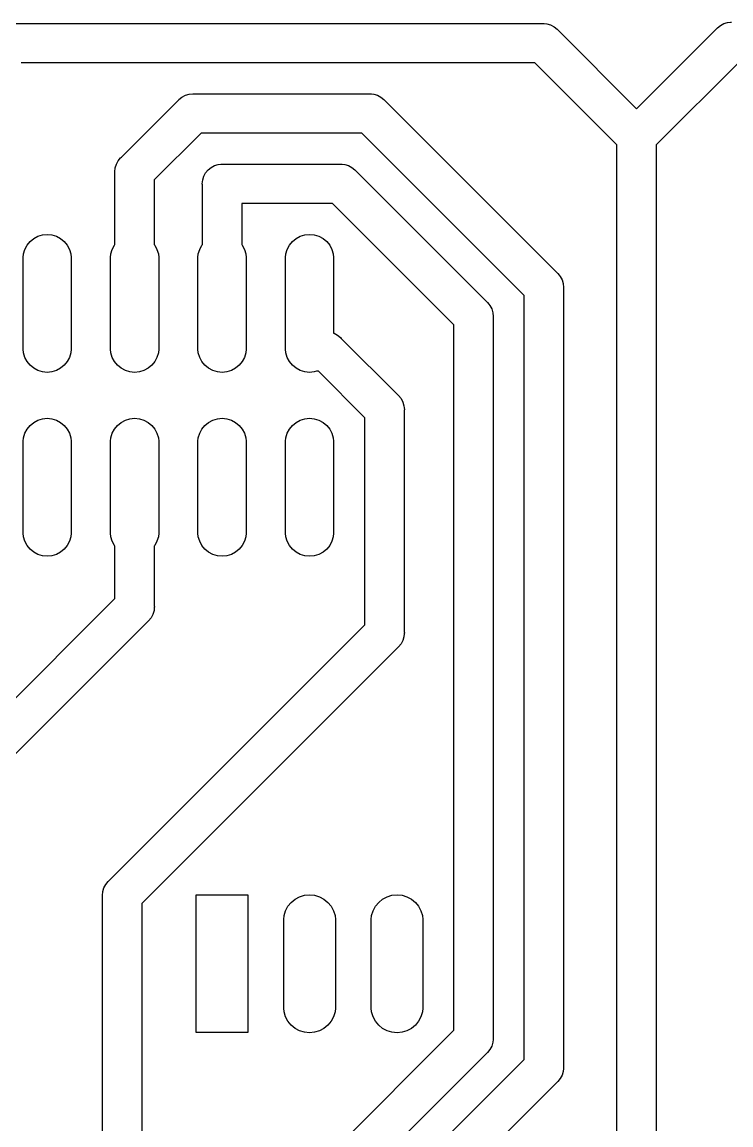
# Model space of a CAD drawing. Extents: x 0.31 to 6.77, y 0.22 to 4.01.
# Drawn here: x 2.771 to 3.582, y 2.666 to 3.927 of the extents above; entities that cross this region are included whole.
import ezdxf

# ---------------------------------------------------------------- set-up
doc = ezdxf.new("R2010")
doc.units = 0
doc.header["$MEASUREMENT"] = 0
doc.layers.add('BLACK', color=7, linetype='CONTINUOUS')

msp = doc.modelspace()

# ---------------------------------------------------------------- linework, layer by layer
at = {"layer": 'BLACK', "linetype": 'CONTINUOUS'}
for p, q in [((2.76198, 3.92517), (3.36588, 3.92517)), ((3.36588, 3.92517), (3.36698, 3.92528)), ((3.36698, 3.92528), (3.36809, 3.92517)), ((3.36809, 3.92517), (3.3714, 3.92484)), ((3.3714, 3.92484), (3.37564, 3.92356)), ((3.37564, 3.92356), (3.37955, 3.92147)), ((3.56644, 3.92018), (3.56986, 3.923)), ((3.56986, 3.923), (3.57377, 3.92508)), ((3.57377, 3.92508), (3.57801, 3.92637)), ((3.57801, 3.92637), (3.58132, 3.9267)), ((3.58132, 3.9267), (3.58243, 3.92681)), ((3.58132, 3.9267), (3.58132, 3.9267)), ((3.37955, 3.92147), (3.38297, 3.91866)), ((3.38297, 3.91866), (3.38368, 3.9178)), ((3.38368, 3.9178), (3.47394, 3.82753)), ((3.47394, 3.82753), (3.56573, 3.91933)), ((3.56573, 3.91933), (3.56644, 3.92018)), ((3.35766, 3.88017), (2.77019, 3.88017)), ((3.45144, 3.78639), (3.35766, 3.88017)), ((3.59174, 3.8817), (3.49644, 3.78639)), ((2.88487, 3.77224), (2.94999, 3.83736)), ((2.94999, 3.83736), (2.9507, 3.83822)), ((2.9507, 3.83822), (2.95412, 3.84103)), ((2.95412, 3.84103), (2.95803, 3.84312)), ((2.95803, 3.84312), (2.96227, 3.84441)), ((2.96227, 3.84441), (2.96669, 3.84484)), ((2.96669, 3.84484), (2.96779, 3.84473)), ((2.96779, 3.84473), (3.16795, 3.84473)), ((3.16795, 3.84473), (3.16905, 3.84484)), ((3.16905, 3.84484), (3.17081, 3.84467)), ((3.17081, 3.84467), (3.17346, 3.84441)), ((3.17346, 3.84441), (3.1777, 3.84312)), ((3.1777, 3.84312), (3.18161, 3.84103)), ((3.18161, 3.84103), (3.18504, 3.83822)), ((3.18504, 3.83822), (3.18574, 3.83736)), ((3.18574, 3.83736), (3.38303, 3.64007)), ((2.976, 3.79973), (2.9225, 3.74623)), ((3.15973, 3.79973), (2.976, 3.79973)), ((3.3454, 3.61406), (3.15973, 3.79973)), ((3.45144, 1.68461), (3.45144, 3.78639)), ((3.49644, 3.78639), (3.49644, 1.67143)), ((2.8812, 3.76811), (2.88401, 3.77153)), ((2.88401, 3.77153), (2.88487, 3.77224)), ((2.87739, 3.75555), (2.87783, 3.75996)), ((2.87783, 3.75996), (2.87911, 3.7642)), ((2.87911, 3.7642), (2.8812, 3.76811)), ((2.8812, 3.76811), (2.8812, 3.76811)), ((2.98401, 3.75778), (2.98744, 3.76059)), ((2.98744, 3.76059), (2.99135, 3.76268)), ((2.99135, 3.76268), (2.99559, 3.76397)), ((2.99559, 3.76397), (2.99849, 3.76426)), ((2.99849, 3.76426), (3, 3.7644)), ((3, 3.7644), (3.00111, 3.7643)), ((3.00111, 3.7643), (3.13463, 3.7643)), ((3.13463, 3.7643), (3.13574, 3.7644)), ((3.13574, 3.7644), (3.13724, 3.76426)), ((3.13724, 3.76426), (3.14015, 3.76397)), ((3.14015, 3.76397), (3.14439, 3.76268)), ((3.14439, 3.76268), (3.1483, 3.76059)), ((3.1483, 3.76059), (3.15172, 3.75778)), ((2.8775, 3.75444), (2.87739, 3.75555)), ((2.8775, 3.74069), (2.8775, 3.75444)), ((2.9225, 3.74623), (2.9225, 3.67232)), ((2.97739, 3.7418), (2.97783, 3.74621)), ((2.97783, 3.74621), (2.97911, 3.75045)), ((2.97911, 3.75045), (2.9812, 3.75436)), ((2.9812, 3.75436), (2.98401, 3.75778)), ((3.15172, 3.75778), (3.15243, 3.75692)), ((3.15243, 3.75692), (3.30259, 3.60676)), ((2.8775, 3.67232), (2.8775, 3.74069)), ((2.8775, 3.74069), (2.8775, 3.74069)), ((2.9775, 3.74069), (2.97739, 3.7418)), ((2.9775, 3.67232), (2.9775, 3.74069)), ((3.12642, 3.7193), (3.0225, 3.7193)), ((3.0225, 3.7193), (3.0225, 3.67232)), ((3.26496, 3.58075), (3.12642, 3.7193)), ((2.7894, 3.68188), (2.7946, 3.68346)), ((2.7946, 3.68346), (2.8, 3.68399)), ((2.8, 3.68399), (2.8054, 3.68346)), ((2.8054, 3.68346), (2.8106, 3.68188)), ((3.0894, 3.68188), (3.0946, 3.68346)), ((3.0946, 3.68346), (3.1, 3.68399)), ((3.1, 3.68399), (3.1054, 3.68346)), ((3.1054, 3.68346), (3.1106, 3.68188)), ((2.77442, 3.6669), (2.77697, 3.67168)), ((2.77697, 3.67168), (2.78042, 3.67588)), ((2.78042, 3.67588), (2.78461, 3.67932)), ((2.78461, 3.67932), (2.7894, 3.68188)), ((2.8106, 3.68188), (2.81539, 3.67932)), ((2.81539, 3.67932), (2.81958, 3.67588)), ((2.81958, 3.67588), (2.82303, 3.67168)), ((2.82303, 3.67168), (2.82558, 3.6669)), ((2.87442, 3.6669), (2.87697, 3.67168)), ((2.87697, 3.67168), (2.8775, 3.67232)), ((2.9225, 3.67232), (2.92303, 3.67168)), ((2.92303, 3.67168), (2.92558, 3.6669)), ((2.97442, 3.6669), (2.97697, 3.67168)), ((2.97697, 3.67168), (2.9775, 3.67232)), ((3.0225, 3.67232), (3.02303, 3.67168)), ((3.02303, 3.67168), (3.02558, 3.6669)), ((3.07442, 3.6669), (3.07697, 3.67168)), ((3.07697, 3.67168), (3.08042, 3.67588)), ((3.08042, 3.67588), (3.08461, 3.67932)), ((3.08461, 3.67932), (3.0894, 3.68188)), ((3.1106, 3.68188), (3.11539, 3.67932)), ((3.11539, 3.67932), (3.11958, 3.67588)), ((3.11958, 3.67588), (3.12303, 3.67168)), ((3.12303, 3.67168), (3.12558, 3.6669)), ((2.77244, 3.65765), (2.77284, 3.6617)), ((2.77244, 3.55258), (2.77244, 3.65765)), ((2.77284, 3.6617), (2.77442, 3.6669)), ((2.82558, 3.6669), (2.82716, 3.6617)), ((2.82716, 3.6617), (2.82756, 3.65765)), ((2.82756, 3.65765), (2.82756, 3.55258)), ((2.87244, 3.65765), (2.87284, 3.6617)), ((2.87244, 3.55258), (2.87244, 3.65765)), ((2.87284, 3.6617), (2.87442, 3.6669)), ((2.92558, 3.6669), (2.92716, 3.6617)), ((2.92716, 3.6617), (2.92756, 3.65765)), ((2.92756, 3.65765), (2.92756, 3.55258)), ((2.97244, 3.65765), (2.97284, 3.6617)), ((2.97244, 3.55258), (2.97244, 3.65765)), ((2.97284, 3.6617), (2.97442, 3.6669)), ((3.02558, 3.6669), (3.02716, 3.6617)), ((3.02716, 3.6617), (3.02756, 3.65765)), ((3.02756, 3.65765), (3.02756, 3.55258)), ((3.07244, 3.65765), (3.07284, 3.6617)), ((3.07244, 3.55258), (3.07244, 3.65765)), ((3.07284, 3.6617), (3.07442, 3.6669)), ((3.12558, 3.6669), (3.12716, 3.6617)), ((3.12716, 3.6617), (3.12756, 3.65765)), ((3.12756, 3.65765), (3.12756, 3.57106)), ((3.38303, 3.64007), (3.38389, 3.63937)), ((3.38389, 3.63937), (3.38538, 3.63755)), ((3.38538, 3.63755), (3.3867, 3.63594)), ((3.3867, 3.63594), (3.38879, 3.63203)), ((3.38879, 3.63203), (3.39008, 3.62779)), ((3.39008, 3.62779), (3.39051, 3.62338)), ((3.39051, 3.62338), (3.3904, 3.62228)), ((3.3904, 3.62228), (3.3904, 2.73235)), ((3.3454, 2.74056), (3.3454, 3.61406)), ((3.30259, 3.60676), (3.30345, 3.60605)), ((3.30345, 3.60605), (3.30505, 3.60411)), ((3.30505, 3.60411), (3.30626, 3.60263)), ((3.30626, 3.60263), (3.30835, 3.59872)), ((3.30835, 3.59872), (3.30964, 3.59448)), ((3.30964, 3.59448), (3.31007, 3.59007)), ((3.31007, 3.59007), (3.30996, 3.58896)), ((3.30996, 3.58896), (3.30996, 2.76566)), ((3.12756, 3.57106), (3.12811, 3.57089)), ((3.12811, 3.57089), (3.13202, 3.5688)), ((3.26496, 2.77387), (3.26496, 3.58075)), ((3.13202, 3.5688), (3.13545, 3.56599)), ((3.13545, 3.56599), (3.13615, 3.56513)), ((3.13615, 3.56513), (3.2009, 3.50038)), ((2.77284, 3.54853), (2.77244, 3.55258)), ((2.77442, 3.54334), (2.77284, 3.54853)), ((2.82716, 3.54853), (2.82558, 3.54334)), ((2.82756, 3.55258), (2.82716, 3.54853)), ((2.87284, 3.54853), (2.87244, 3.55258)), ((2.87442, 3.54334), (2.87284, 3.54853)), ((2.92716, 3.54853), (2.92558, 3.54334)), ((2.92756, 3.55258), (2.92716, 3.54853)), ((2.97284, 3.54853), (2.97244, 3.55258)), ((2.97442, 3.54334), (2.97284, 3.54853)), ((3.02716, 3.54853), (3.02558, 3.54334)), ((3.02756, 3.55258), (3.02716, 3.54853)), ((3.07284, 3.54853), (3.07244, 3.55258)), ((3.07442, 3.54334), (3.07284, 3.54853)), ((2.77697, 3.53855), (2.77442, 3.54334)), ((2.78042, 3.53436), (2.77697, 3.53855)), ((2.78461, 3.53091), (2.78042, 3.53436)), ((2.81958, 3.53436), (2.81539, 3.53091)), ((2.82303, 3.53855), (2.81958, 3.53436)), ((2.82558, 3.54334), (2.82303, 3.53855)), ((2.87697, 3.53855), (2.87442, 3.54334)), ((2.88042, 3.53436), (2.87697, 3.53855)), ((2.88461, 3.53091), (2.88042, 3.53436)), ((2.91958, 3.53436), (2.91539, 3.53091)), ((2.92303, 3.53855), (2.91958, 3.53436)), ((2.92558, 3.54334), (2.92303, 3.53855)), ((2.97697, 3.53855), (2.97442, 3.54334)), ((2.98042, 3.53436), (2.97697, 3.53855)), ((2.98461, 3.53091), (2.98042, 3.53436)), ((3.01958, 3.53436), (3.01539, 3.53091)), ((3.02303, 3.53855), (3.01958, 3.53436)), ((3.02558, 3.54334), (3.02303, 3.53855)), ((3.07697, 3.53855), (3.07442, 3.54334)), ((3.08042, 3.53436), (3.07697, 3.53855)), ((3.08461, 3.53091), (3.08042, 3.53436)), ((2.7894, 3.52835), (2.78461, 3.53091)), ((2.7946, 3.52678), (2.7894, 3.52835)), ((2.8, 3.52624), (2.7946, 3.52678)), ((2.8054, 3.52678), (2.8, 3.52624)), ((2.8106, 3.52835), (2.8054, 3.52678)), ((2.81539, 3.53091), (2.8106, 3.52835)), ((2.8894, 3.52835), (2.88461, 3.53091)), ((2.8946, 3.52678), (2.8894, 3.52835)), ((2.9, 3.52624), (2.8946, 3.52678)), ((2.9054, 3.52678), (2.9, 3.52624)), ((2.9106, 3.52835), (2.9054, 3.52678)), ((2.91539, 3.53091), (2.9106, 3.52835)), ((2.9894, 3.52835), (2.98461, 3.53091)), ((2.9946, 3.52678), (2.9894, 3.52835)), ((3, 3.52624), (2.9946, 3.52678)), ((3.0054, 3.52678), (3, 3.52624)), ((3.0106, 3.52835), (3.0054, 3.52678)), ((3.01539, 3.53091), (3.0106, 3.52835)), ((3.0894, 3.52835), (3.08461, 3.53091)), ((3.0946, 3.52678), (3.0894, 3.52835)), ((3.1, 3.52624), (3.0946, 3.52678)), ((3.1054, 3.52678), (3.1, 3.52624)), ((3.10779, 3.5275), (3.1054, 3.52678)), ((3.11014, 3.5275), (3.10779, 3.5275)), ((3.16328, 3.47437), (3.11014, 3.5275)), ((3.2009, 3.50038), (3.20176, 3.49967)), ((3.20176, 3.49967), (3.20457, 3.49625)), ((3.20457, 3.49625), (3.20666, 3.49234)), ((3.20666, 3.49234), (3.20795, 3.4881)), ((3.20795, 3.4881), (3.20817, 3.48583)), ((3.20817, 3.48583), (3.20838, 3.48369)), ((3.20838, 3.48369), (3.20828, 3.48258)), ((3.20828, 3.48258), (3.20828, 3.22937)), ((2.78042, 3.46564), (2.78461, 3.46909)), ((2.78461, 3.46909), (2.7894, 3.47165)), ((2.7894, 3.47165), (2.7946, 3.47322)), ((2.7946, 3.47322), (2.8, 3.47376)), ((2.8, 3.47376), (2.8054, 3.47322)), ((2.8054, 3.47322), (2.8106, 3.47165)), ((2.8106, 3.47165), (2.81539, 3.46909)), ((2.81539, 3.46909), (2.81958, 3.46564)), ((2.88042, 3.46564), (2.88461, 3.46909)), ((2.88461, 3.46909), (2.8894, 3.47165)), ((2.8894, 3.47165), (2.8946, 3.47322)), ((2.8946, 3.47322), (2.9, 3.47376)), ((2.9, 3.47376), (2.9054, 3.47322)), ((2.9054, 3.47322), (2.9106, 3.47165)), ((2.9106, 3.47165), (2.91539, 3.46909)), ((2.91539, 3.46909), (2.91958, 3.46564)), ((2.98042, 3.46564), (2.98461, 3.46909)), ((2.98461, 3.46909), (2.9894, 3.47165)), ((2.9894, 3.47165), (2.9946, 3.47322)), ((2.9946, 3.47322), (3, 3.47376)), ((3, 3.47376), (3.0054, 3.47322)), ((3.0054, 3.47322), (3.0106, 3.47165)), ((3.0106, 3.47165), (3.01539, 3.46909)), ((3.01539, 3.46909), (3.01958, 3.46564)), ((3.08042, 3.46564), (3.08461, 3.46909)), ((3.08461, 3.46909), (3.0894, 3.47165)), ((3.0894, 3.47165), (3.0946, 3.47322)), ((3.0946, 3.47322), (3.1, 3.47376)), ((3.1, 3.47376), (3.1054, 3.47322)), ((3.1054, 3.47322), (3.1106, 3.47165)), ((3.1106, 3.47165), (3.11539, 3.46909)), ((3.11539, 3.46909), (3.11958, 3.46564)), ((3.16328, 3.23758), (3.16328, 3.47437)), ((2.77284, 3.45147), (2.77442, 3.45666)), ((2.77442, 3.45666), (2.77697, 3.46145)), ((2.77697, 3.46145), (2.78042, 3.46564)), ((2.81958, 3.46564), (2.82303, 3.46145)), ((2.82303, 3.46145), (2.82558, 3.45666)), ((2.82558, 3.45666), (2.82716, 3.45147)), ((2.87284, 3.45147), (2.87442, 3.45666)), ((2.87442, 3.45666), (2.87697, 3.46145)), ((2.87697, 3.46145), (2.88042, 3.46564)), ((2.91958, 3.46564), (2.92303, 3.46145)), ((2.92303, 3.46145), (2.92558, 3.45666)), ((2.92558, 3.45666), (2.92716, 3.45147)), ((2.97284, 3.45147), (2.97442, 3.45666)), ((2.97442, 3.45666), (2.97697, 3.46145)), ((2.97697, 3.46145), (2.98042, 3.46564)), ((3.01958, 3.46564), (3.02303, 3.46145)), ((3.02303, 3.46145), (3.02558, 3.45666)), ((3.02558, 3.45666), (3.02716, 3.45147)), ((3.07284, 3.45147), (3.07442, 3.45666)), ((3.07442, 3.45666), (3.07697, 3.46145)), ((3.07697, 3.46145), (3.08042, 3.46564)), ((3.11958, 3.46564), (3.12303, 3.46145)), ((3.12303, 3.46145), (3.12558, 3.45666)), ((3.12558, 3.45666), (3.12716, 3.45147)), ((2.77244, 3.44742), (2.77284, 3.45147)), ((2.77244, 3.34235), (2.77244, 3.44742)), ((2.82716, 3.45147), (2.82756, 3.44742)), ((2.82756, 3.44742), (2.82756, 3.34235)), ((2.87244, 3.44742), (2.87284, 3.45147)), ((2.87244, 3.34235), (2.87244, 3.44742)), ((2.92716, 3.45147), (2.92756, 3.44742)), ((2.92756, 3.44742), (2.92756, 3.34235)), ((2.97244, 3.44742), (2.97284, 3.45147)), ((2.97244, 3.34235), (2.97244, 3.44742)), ((3.02716, 3.45147), (3.02756, 3.44742)), ((3.02756, 3.44742), (3.02756, 3.34235)), ((3.07244, 3.44742), (3.07284, 3.45147)), ((3.07244, 3.34235), (3.07244, 3.44742)), ((3.12716, 3.45147), (3.12756, 3.44742)), ((3.12756, 3.44742), (3.12756, 3.34235)), ((2.77284, 3.3383), (2.77244, 3.34235)), ((2.82756, 3.34235), (2.82716, 3.3383)), ((2.87284, 3.3383), (2.87244, 3.34235)), ((2.92756, 3.34235), (2.92716, 3.3383)), ((2.97284, 3.3383), (2.97244, 3.34235)), ((3.02756, 3.34235), (3.02716, 3.3383)), ((3.07284, 3.3383), (3.07244, 3.34235)), ((3.12756, 3.34235), (3.12716, 3.3383)), ((2.77442, 3.3331), (2.77284, 3.3383)), ((2.77697, 3.32832), (2.77442, 3.3331)), ((2.82558, 3.3331), (2.82303, 3.32832)), ((2.82716, 3.3383), (2.82558, 3.3331)), ((2.87442, 3.3331), (2.87284, 3.3383)), ((2.87697, 3.32832), (2.87442, 3.3331)), ((2.92558, 3.3331), (2.92303, 3.32832)), ((2.92716, 3.3383), (2.92558, 3.3331)), ((2.97442, 3.3331), (2.97284, 3.3383)), ((2.97697, 3.32832), (2.97442, 3.3331)), ((3.02558, 3.3331), (3.02303, 3.32832)), ((3.02716, 3.3383), (3.02558, 3.3331)), ((3.07442, 3.3331), (3.07284, 3.3383)), ((3.07697, 3.32832), (3.07442, 3.3331)), ((3.12558, 3.3331), (3.12303, 3.32832)), ((3.12716, 3.3383), (3.12558, 3.3331)), ((2.78042, 3.32412), (2.77697, 3.32832)), ((2.78461, 3.32068), (2.78042, 3.32412)), ((2.7894, 3.31812), (2.78461, 3.32068)), ((2.7946, 3.31654), (2.7894, 3.31812)), ((2.8106, 3.31812), (2.8054, 3.31654)), ((2.81539, 3.32068), (2.8106, 3.31812)), ((2.81958, 3.32412), (2.81539, 3.32068)), ((2.82303, 3.32832), (2.81958, 3.32412)), ((2.8775, 3.32768), (2.87697, 3.32832)), ((2.8775, 3.26752), (2.8775, 3.32768)), ((2.92303, 3.32832), (2.9225, 3.32768)), ((2.9225, 3.32768), (2.9225, 3.25931)), ((2.98042, 3.32412), (2.97697, 3.32832)), ((2.98461, 3.32068), (2.98042, 3.32412)), ((2.9894, 3.31812), (2.98461, 3.32068)), ((2.9946, 3.31654), (2.9894, 3.31812)), ((3.0106, 3.31812), (3.0054, 3.31654)), ((3.01539, 3.32068), (3.0106, 3.31812)), ((3.01958, 3.32412), (3.01539, 3.32068)), ((3.02303, 3.32832), (3.01958, 3.32412)), ((3.08042, 3.32412), (3.07697, 3.32832)), ((3.08461, 3.32068), (3.08042, 3.32412)), ((3.0894, 3.31812), (3.08461, 3.32068)), ((3.0946, 3.31654), (3.0894, 3.31812)), ((3.1106, 3.31812), (3.1054, 3.31654)), ((3.11539, 3.32068), (3.1106, 3.31812)), ((3.11958, 3.32412), (3.11539, 3.32068)), ((3.12303, 3.32832), (3.11958, 3.32412)), ((2.8, 3.31601), (2.7946, 3.31654)), ((2.8054, 3.31654), (2.8, 3.31601)), ((3, 3.31601), (2.9946, 3.31654)), ((3.0054, 3.31654), (3, 3.31601)), ((3.1, 3.31601), (3.0946, 3.31654)), ((3.1054, 3.31654), (3.1, 3.31601)), ((2.69653, 3.08655), (2.8775, 3.26752)), ((2.92217, 3.25379), (2.92089, 3.24955)), ((2.9225, 3.2571), (2.92217, 3.25379)), ((2.9225, 3.25931), (2.92261, 3.2582)), ((2.92261, 3.2582), (2.9225, 3.2571)), ((2.9225, 3.2571), (2.9225, 3.2571)), ((2.91513, 3.24151), (2.73416, 3.06054)), ((2.91599, 3.24222), (2.91513, 3.24151)), ((2.9188, 3.24564), (2.91599, 3.24222)), ((2.92089, 3.24955), (2.9188, 3.24564)), ((2.8706, 2.9449), (3.16328, 3.23758)), ((3.20828, 3.22937), (3.20838, 3.22826)), ((3.20666, 3.21961), (3.20457, 3.2157)), ((3.20795, 3.22385), (3.20666, 3.21961)), ((3.20828, 3.22716), (3.20795, 3.22385)), ((3.20838, 3.22826), (3.20828, 3.22716)), ((3.2009, 3.21157), (2.90822, 2.91889)), ((3.20176, 3.21228), (3.2009, 3.21157)), ((3.20457, 3.2157), (3.20176, 3.21228)), ((2.86484, 2.93686), (2.86693, 2.94077)), ((2.86693, 2.94077), (2.86974, 2.9442)), ((2.86693, 2.94077), (2.86693, 2.94077)), ((2.86974, 2.9442), (2.8706, 2.9449)), ((2.86312, 2.92821), (2.86355, 2.93262)), ((2.86322, 2.92711), (2.86312, 2.92821)), ((2.86322, 1.58757), (2.86322, 2.92711)), ((2.86355, 2.93262), (2.86484, 2.93686)), ((2.97047, 2.77126), (2.97047, 2.92874)), ((2.97047, 2.92874), (3.02953, 2.92874)), ((3.02953, 2.92874), (3.02953, 2.77126)), ((3.08352, 2.92388), (3.08865, 2.92662)), ((3.08865, 2.92662), (3.09421, 2.92831)), ((3.09421, 2.92831), (3.1, 2.92888)), ((3.1, 2.92888), (3.10579, 2.92831)), ((3.10579, 2.92831), (3.11135, 2.92662)), ((3.11135, 2.92662), (3.11648, 2.92388)), ((3.18352, 2.92388), (3.18865, 2.92662)), ((3.18865, 2.92662), (3.19421, 2.92831)), ((3.19421, 2.92831), (3.2, 2.92888)), ((3.2, 2.92888), (3.20579, 2.92831)), ((3.20579, 2.92831), (3.21135, 2.92662)), ((3.21135, 2.92662), (3.21648, 2.92388)), ((2.90822, 2.91889), (2.90822, 1.58756)), ((3.07259, 2.91057), (3.07533, 2.9157)), ((3.07533, 2.9157), (3.07902, 2.92019)), ((3.07902, 2.92019), (3.08352, 2.92388)), ((3.11648, 2.92388), (3.12098, 2.92019)), ((3.12098, 2.92019), (3.12467, 2.9157)), ((3.12467, 2.9157), (3.12741, 2.91057)), ((3.17259, 2.91057), (3.17533, 2.9157)), ((3.17533, 2.9157), (3.17902, 2.92019)), ((3.17902, 2.92019), (3.18352, 2.92388)), ((3.21648, 2.92388), (3.22098, 2.92019)), ((3.22098, 2.92019), (3.22467, 2.9157)), ((3.22467, 2.9157), (3.22741, 2.91057)), ((3.07047, 2.90066), (3.0709, 2.905)), ((3.07047, 2.79934), (3.07047, 2.90066)), ((3.0709, 2.905), (3.07259, 2.91057)), ((3.12741, 2.91057), (3.1291, 2.905)), ((3.1291, 2.905), (3.12953, 2.90066)), ((3.12953, 2.90066), (3.12953, 2.79934)), ((3.17047, 2.90066), (3.1709, 2.905)), ((3.17047, 2.79934), (3.17047, 2.90066)), ((3.1709, 2.905), (3.17259, 2.91057)), ((3.22741, 2.91057), (3.2291, 2.905)), ((3.2291, 2.905), (3.22953, 2.90066)), ((3.22953, 2.90066), (3.22953, 2.79934)), ((3.0709, 2.795), (3.07047, 2.79934)), ((3.07259, 2.78943), (3.0709, 2.795)), ((3.07533, 2.7843), (3.07259, 2.78943)), ((3.12741, 2.78943), (3.12467, 2.7843)), ((3.1291, 2.795), (3.12741, 2.78943)), ((3.12953, 2.79934), (3.1291, 2.795)), ((3.1709, 2.795), (3.17047, 2.79934)), ((3.17259, 2.78943), (3.1709, 2.795)), ((3.17533, 2.7843), (3.17259, 2.78943)), ((3.22741, 2.78943), (3.22467, 2.7843)), ((3.2291, 2.795), (3.22741, 2.78943)), ((3.22953, 2.79934), (3.2291, 2.795)), ((3.07902, 2.77981), (3.07533, 2.7843)), ((3.08352, 2.77612), (3.07902, 2.77981)), ((3.08865, 2.77338), (3.08352, 2.77612)), ((3.11648, 2.77612), (3.11135, 2.77338)), ((3.12098, 2.77981), (3.11648, 2.77612)), ((3.12467, 2.7843), (3.12098, 2.77981)), ((3.17902, 2.77981), (3.17533, 2.7843)), ((3.18352, 2.77612), (3.17902, 2.77981)), ((3.18865, 2.77338), (3.18352, 2.77612)), ((3.21648, 2.77612), (3.21135, 2.77338)), ((3.22098, 2.77981), (3.21648, 2.77612)), ((3.22467, 2.7843), (3.22098, 2.77981)), ((3.02953, 2.77126), (2.97047, 2.77126)), ((2.98487, 2.49378), (3.26496, 2.77387)), ((3.09421, 2.77169), (3.08865, 2.77338)), ((3.1, 2.77112), (3.09421, 2.77169)), ((3.10579, 2.77169), (3.1, 2.77112)), ((3.11135, 2.77338), (3.10579, 2.77169)), ((3.19421, 2.77169), (3.18865, 2.77338)), ((3.2, 2.77112), (3.19421, 2.77169)), ((3.20579, 2.77169), (3.2, 2.77112)), ((3.21135, 2.77338), (3.20579, 2.77169)), ((3.30996, 2.76345), (3.30964, 2.76014)), ((3.30996, 2.76566), (3.31007, 2.76456)), ((3.31007, 2.76456), (3.30996, 2.76345)), ((3.30996, 2.76345), (3.30996, 2.76345)), ((3.30626, 2.75199), (3.30345, 2.74857)), ((3.30835, 2.7559), (3.30626, 2.75199)), ((3.30964, 2.76014), (3.30835, 2.7559)), ((3.30259, 2.74786), (3.0225, 2.46777)), ((3.08487, 2.48003), (3.3454, 2.74056)), ((3.30345, 2.74857), (3.30259, 2.74786)), ((3.39008, 2.72683), (3.38879, 2.72259)), ((3.3904, 2.73013), (3.39008, 2.72683)), ((3.3904, 2.73235), (3.39051, 2.73124)), ((3.39051, 2.73124), (3.3904, 2.73013)), ((3.3904, 2.73013), (3.3904, 2.73013)), ((3.38303, 2.71455), (3.1225, 2.45402)), ((3.38389, 2.71525), (3.38303, 2.71455)), ((3.3867, 2.71868), (3.38389, 2.71525)), ((3.38879, 2.72259), (3.3867, 2.71868))]:
    msp.add_line(p, q, dxfattribs=at)

doc.saveas('drawing.dxf')
